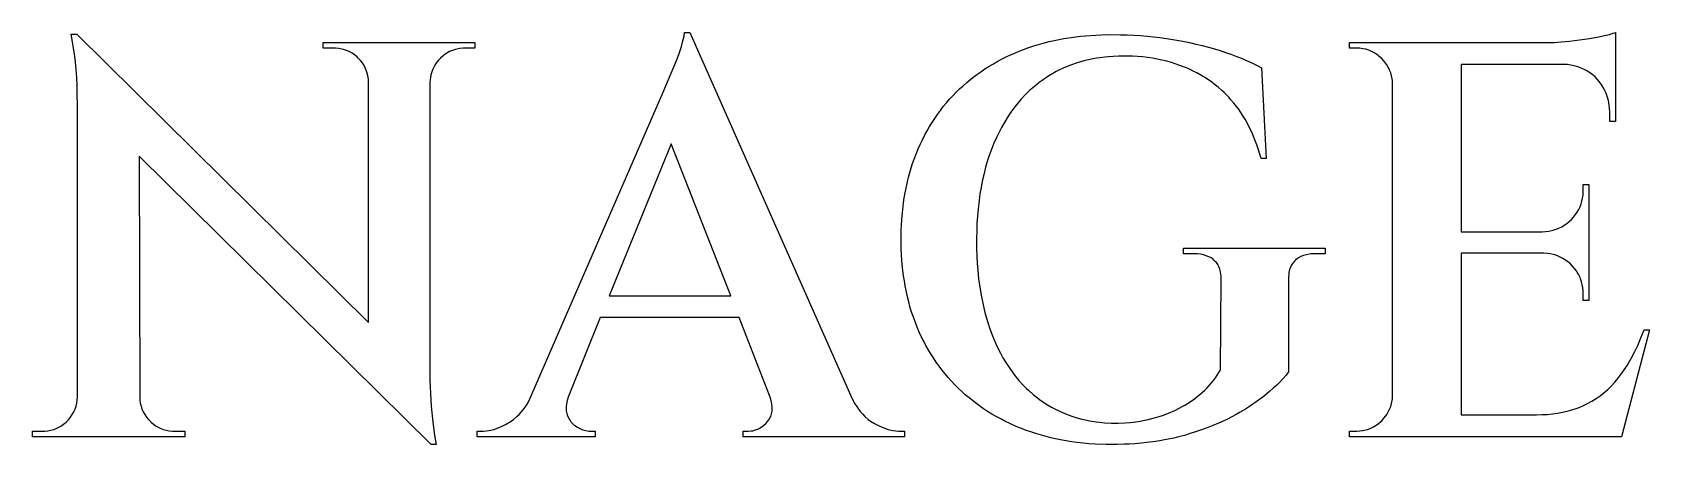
# Model space of a CAD drawing. Header units: metres. Extents: x 0 to 616, y 0 to 157.
import ezdxf

# ---------------------------------------------------------------- set-up
doc = ezdxf.new("R2010")
doc.units = ezdxf.units.M

msp = doc.modelspace()

# ---------------------------------------------------------------- linework, layer by layer
for points in [[(128.143, 46.5), (128.143, 137.786), (128.043, 139.071), (127.957, 139.695), (127.711, 140.905), (127.367, 142.065), (126.925, 143.174), (126.385, 144.233), (125.748, 145.242), (125.012, 146.2), (124.179, 147.107), (123.731, 147.535), (122.798, 148.314), (121.815, 148.989), (120.782, 149.56), (119.697, 150.027), (118.563, 150.39), (117.977, 150.533), (116.767, 150.74), (115.506, 150.844), (110.786, 150.857), (110.786, 153), (168.643, 153), (168.643, 150.857), (164.161, 150.844), (162.942, 150.74), (161.764, 150.533), (161.191, 150.39), (160.076, 150.027), (159.002, 149.56), (157.97, 148.989), (156.979, 148.314), (156.5, 147.938), (155.571, 147.107), (154.759, 146.251), (154.037, 145.351), (153.405, 144.405), (153.122, 143.915), (152.625, 142.902), (152.218, 141.844), (151.9, 140.74), (151.673, 139.592), (151.593, 139.001), (151.5, 137.786), (151.5, 27.429), (151.521, 24.673), (151.585, 22.017), (151.691, 19.459), (151.84, 17.001), (152.031, 14.642), (152.664, 8.555), (153.214, 3.643), (153.857, 0), (151.929, 0), (40.714, 109.714), (40.929, 18.214), (40.982, 16.975), (41.142, 15.776), (41.409, 14.62), (41.783, 13.504), (42.263, 12.431), (42.85, 11.399), (43.544, 10.408), (44.345, 9.459), (45.245, 8.56), (46.194, 7.759), (47.184, 7.065), (48.217, 6.478), (48.748, 6.224), (49.843, 5.797), (50.978, 5.477), (52.156, 5.263), (53.375, 5.156), (58.071, 5.143), (58.071, 3), (0, 3), (0, 5.143), (4.696, 5.156), (5.915, 5.263), (7.093, 5.477), (8.229, 5.797), (9.323, 6.224), (9.855, 6.478), (10.887, 7.065), (11.878, 7.759), (12.357, 8.146), (12.827, 8.56), (13.726, 9.459), (14.527, 10.408), (15.221, 11.399), (15.808, 12.431), (16.289, 13.504), (16.662, 14.62), (16.929, 15.776), (17.089, 16.975), (17.143, 18.214), (17.143, 129.429), (17.115, 133.061), (17.031, 136.493), (16.892, 139.724), (16.697, 142.754), (16.446, 145.584), (16.071, 148.714), (14.786, 156.214), (16.929, 156.214)], [(312.429, 17.357), (313.427, 15.57), (314.129, 14.464), (314.862, 13.427), (315.625, 12.459), (316.418, 11.559), (317.241, 10.727), (318.531, 9.609), (319.429, 8.949), (320.951, 8.01), (322.717, 7.087), (324.459, 6.343), (326.177, 5.778), (327.872, 5.391), (328.988, 5.232), (330.094, 5.153), (332.357, 5.143), (332.357, 3), (270.857, 3), (270.857, 5.143), (272.786, 5.143), (273.931, 5.215), (274.491, 5.305), (275.585, 5.594), (276.643, 6.027), (277.666, 6.604), (278.655, 7.326), (279.608, 8.192), (280.071, 8.679), (280.686, 9.455), (281.178, 10.296), (281.377, 10.74), (281.684, 11.676), (281.866, 12.677), (281.912, 13.202), (281.909, 14.299), (281.783, 15.46), (281.674, 16.064), (281.363, 17.322), (280.929, 18.643), (269.357, 48.429), (216.429, 48.429), (204.429, 18.643), (204.181, 17.991), (203.786, 16.733), (203.522, 15.536), (203.39, 14.4), (203.39, 13.325), (203.44, 12.81), (203.522, 12.311), (203.786, 11.357), (204.274, 10.213), (204.564, 9.683), (204.883, 9.18), (205.232, 8.705), (205.611, 8.259), (206.021, 7.84), (206.46, 7.449), (206.929, 7.085), (207.429, 6.75), (208.571, 6.115), (209.714, 5.639), (210.857, 5.321), (212, 5.163), (214.5, 5.143), (214.5, 3), (169.5, 3), (169.5, 5.143), (171.977, 5.153), (173.077, 5.232), (174.738, 5.5), (175.852, 5.778), (177.532, 6.343), (179.225, 7.087), (180.36, 7.683), (182.433, 8.932), (183.338, 9.573), (184.641, 10.659), (185.475, 11.466), (186.28, 12.34), (187.056, 13.28), (187.804, 14.287), (188.523, 15.36), (189.214, 16.5), (240.417, 134.101), (244.474, 143.718), (245.427, 146.114), (246.293, 148.458), (247.318, 151.525), (247.929, 153.63), (248.346, 155.407), (248.571, 156.857), (250.5, 156.857)], [(478.714, 27.643), (477.717, 26.399), (476.634, 25.154), (475.464, 23.91), (474.208, 22.666), (472.866, 21.422), (471.437, 20.177), (468.865, 18.104), (467.206, 16.859), (465.461, 15.615), (463.771, 14.466), (462.303, 13.523), (460.277, 12.304), (458.706, 11.42), (457.089, 10.561), (455.429, 9.728), (453.723, 8.92), (451.973, 8.137), (449.571, 7.132), (447.717, 6.408), (445.175, 5.483), (443.217, 4.818), (441.214, 4.179), (438.986, 3.524), (436.709, 2.926), (434.969, 2.513), (431.408, 1.782), (429.587, 1.464), (427.116, 1.088), (424.596, 0.767), (422.675, 0.564), (420.07, 0.341), (418.085, 0.211), (416.072, 0.111), (413.346, 0.028), (410.571, 0), (409.21, 0.02), (405.18, 0.175), (402.541, 0.356), (400.586, 0.534), (398.013, 0.825), (396.107, 1.084), (392.358, 1.709), (389.906, 2.204), (388.092, 2.616), (384.526, 3.546), (382.775, 4.064), (380.473, 4.809), (378.77, 5.409), (376.534, 6.264), (374.881, 6.947), (372.71, 7.911), (370.576, 8.938), (369, 9.75), (367.304, 10.676), (365.644, 11.638), (364.021, 12.636), (362.434, 13.67), (360.884, 14.74), (359.37, 15.846), (356.928, 17.769), (355.511, 18.971), (354.131, 20.209), (352.787, 21.483), (351.48, 22.792), (350.209, 24.138), (348.975, 25.52), (347.777, 26.937), (346.615, 28.391), (345.49, 29.88), (344.401, 31.406), (343.349, 32.967), (342.333, 34.564), (341.354, 36.198), (340.466, 37.768), (339.644, 39.315), (338.859, 40.888), (338.112, 42.484), (337.402, 44.106), (336.731, 45.752), (336.096, 47.423), (335.5, 49.119), (334.941, 50.839), (334.42, 52.585), (333.937, 54.354), (333.351, 56.753), (332.955, 58.58), (332.597, 60.432), (332.277, 62.309), (331.994, 64.211), (331.75, 66.137), (331.373, 70.064), (331.241, 72.065), (331.124, 74.77), (331.073, 78.896), (331.123, 81.599), (331.204, 83.599), (331.322, 85.577), (331.537, 88.179), (331.984, 92.006), (332.264, 93.886), (332.581, 95.743), (332.935, 97.577), (333.465, 99.987), (333.906, 101.769), (334.384, 103.527), (334.9, 105.263), (335.452, 106.976), (336.042, 108.667), (336.887, 110.885), (337.564, 112.523), (338.278, 114.138), (339.03, 115.73), (340.09, 117.818), (340.929, 119.357), (341.871, 120.987), (342.85, 122.581), (343.866, 124.14), (344.919, 125.664), (346.008, 127.152), (347.134, 128.605), (348.297, 130.023), (349.497, 131.406), (350.733, 132.753), (352.006, 134.065), (353.316, 135.341), (354.662, 136.582), (356.045, 137.788), (358.432, 139.72), (359.913, 140.831), (361.431, 141.908), (362.986, 142.949), (364.577, 143.955), (366.205, 144.925), (367.87, 145.86), (369.522, 146.735), (371.101, 147.523), (372.703, 148.276), (374.327, 148.994), (375.972, 149.677), (377.64, 150.325), (379.33, 150.938), (381.617, 151.701), (385.122, 152.729), (387.507, 153.336), (389.322, 153.75), (393.017, 154.474), (396.801, 155.058), (399.372, 155.369), (401.327, 155.562), (405.301, 155.842), (407.322, 155.93), (410.05, 155.992), (414.68, 155.967), (417.248, 155.893), (419.787, 155.776), (422.297, 155.618), (424.778, 155.417), (427.229, 155.173), (429.652, 154.888), (433.821, 154.286), (438.38, 153.479), (440.911, 152.968), (443.389, 152.42), (445.813, 151.835), (448.184, 151.213), (452.203, 150.036), (454.674, 149.23), (456.643, 148.546), (458.54, 147.848), (460.96, 146.894), (462.691, 146.162), (464.888, 145.164), (466.959, 144.141), (468.429, 143.357), (470.143, 108.857), (468.214, 108.857), (467.218, 112.173), (466.566, 114.085), (465.875, 115.938), (464.633, 118.896), (463.834, 120.593), (462.995, 122.232), (462.116, 123.812), (461.197, 125.333), (460.562, 126.315), (459.576, 127.739), (458.896, 128.656), (457.843, 129.982), (456.75, 131.25), (455.896, 132.177), (454.134, 133.949), (453.226, 134.795), (451.831, 136.012), (450.396, 137.169), (449.417, 137.906), (447.405, 139.299), (445.321, 140.583), (443.712, 141.475), (442.617, 142.036), (440.94, 142.827), (439.801, 143.32), (438.643, 143.786), (436.929, 144.419), (434.022, 145.356), (432.248, 145.847), (430.451, 146.284), (428.632, 146.668), (426.791, 146.998), (424.926, 147.274), (423.04, 147.497), (421.13, 147.667), (419.198, 147.783), (415.929, 147.857), (413.894, 147.828), (411.894, 147.742), (409.929, 147.597), (408.639, 147.469), (406.732, 147.228), (405.481, 147.036), (404.244, 146.817), (402.419, 146.442), (400.629, 146.008), (399.455, 145.688), (397.724, 145.158), (396.027, 144.571), (394.365, 143.925), (392.738, 143.223), (391.146, 142.462), (390.104, 141.923), (389.077, 141.358), (387.567, 140.462), (386.579, 139.833), (385.118, 138.836), (383.677, 137.774), (381.819, 136.282), (380.034, 134.703), (378.322, 133.037), (376.681, 131.284), (375.499, 129.913), (374.357, 128.492), (372.898, 126.522), (371.852, 124.987), (370.52, 122.864), (369.26, 120.655), (368.363, 118.94), (367.507, 117.177), (366.429, 114.75), (365.586, 112.659), (364.613, 109.974), (363.899, 107.769), (363.242, 105.514), (362.642, 103.207), (361.973, 100.253), (361.501, 97.833), (361.087, 95.362), (360.73, 92.84), (360.364, 89.617), (360.136, 86.981), (359.964, 84.295), (359.85, 81.558), (359.787, 78.065), (359.815, 74.535), (359.902, 71.763), (360.047, 69.041), (360.251, 66.369), (360.587, 63.1), (361.013, 59.91), (361.645, 56.185), (362.272, 53.167), (362.989, 50.228), (363.97, 46.804), (364.887, 44.038), (365.895, 41.35), (367.176, 38.332), (368.32, 35.937), (368.919, 34.775), (369.854, 33.076), (371.164, 30.893), (372.549, 28.804), (374.008, 26.809), (374.765, 25.847), (375.936, 24.449), (377.562, 22.666), (378.831, 21.391), (379.699, 20.571), (381.492, 19), (382.417, 18.25), (383.838, 17.17), (385.794, 15.816), (386.794, 15.18), (388.322, 14.277), (390.41, 13.17), (392.557, 12.173), (394.762, 11.286), (396.454, 10.693), (397.6, 10.332), (399.937, 9.692), (401.128, 9.414), (402.941, 9.047), (405.409, 8.655), (406.666, 8.5), (408.578, 8.319), (411.178, 8.174), (412.5, 8.143), (413.814, 8.157), (416.41, 8.268), (418.331, 8.425), (419.599, 8.565), (422.105, 8.927), (423.957, 9.273), (425.18, 9.538), (427.594, 10.151), (429.401, 10.692), (430.617, 11.098), (432.997, 11.996), (435.305, 13.01), (436.989, 13.846), (438.089, 14.439), (439.172, 15.061), (440.763, 16.048), (442.821, 17.464), (443.856, 18.245), (444.854, 19.051), (445.815, 19.882), (446.738, 20.738), (447.624, 21.62), (448.473, 22.527), (449.285, 23.459), (450.06, 24.417), (450.797, 25.4), (451.497, 26.408), (452.16, 27.441), (452.786, 28.5), (453, 63), (452.957, 64.168), (452.904, 64.723), (452.733, 65.778), (452.477, 66.757), (452.136, 67.661), (451.933, 68.085), (451.709, 68.49), (451.196, 69.243), (450.908, 69.592), (450.268, 70.232), (449.916, 70.524), (449.147, 71.051), (448.293, 71.503), (447.354, 71.88), (446.33, 72.181), (445.22, 72.407), (444.024, 72.558), (442.744, 72.633), (438.643, 72.643), (438.643, 74.786), (492.643, 74.786), (492.643, 72.643), (488.71, 72.632), (487.349, 72.543), (486.706, 72.465), (485.496, 72.242), (484.387, 71.931), (483.378, 71.531), (482.471, 71.041), (482.055, 70.763), (481.298, 70.14), (480.958, 69.796), (480.302, 69.024), (479.994, 68.595), (479.719, 68.143), (479.266, 67.167), (479.089, 66.643), (478.833, 65.524), (478.754, 64.929), (478.695, 63.667)], [(605.571, 3), (501.857, 3), (501.857, 5.143), (504.643, 5.143), (505.861, 5.192), (507.04, 5.339), (507.614, 5.449), (508.733, 5.742), (509.812, 6.134), (510.852, 6.623), (511.357, 6.905), (511.852, 7.211), (512.812, 7.896), (513.733, 8.679), (514.179, 9.107), (515.013, 10.008), (515.755, 10.948), (516.092, 11.434), (516.695, 12.434), (517.205, 13.473), (517.623, 14.553), (517.949, 15.672), (518.182, 16.83), (518.263, 17.425), (518.357, 18.643), (518.357, 137.357), (518.263, 138.575), (518.182, 139.17), (517.949, 140.328), (517.623, 141.447), (517.205, 142.527), (516.695, 143.566), (516.092, 144.566), (515.396, 145.527), (515.013, 145.992), (514.179, 146.893), (513.278, 147.725), (512.812, 148.104), (511.852, 148.789), (510.852, 149.377), (509.812, 149.866), (509.278, 150.074), (508.179, 150.417), (507.04, 150.661), (505.861, 150.808), (504.643, 150.857), (501.857, 150.857), (501.857, 153), (577.071, 153), (580.07, 153.063), (582.545, 153.203), (585.732, 153.492), (589.614, 153.978), (593.305, 154.53), (596.786, 155.143), (599.718, 155.766), (600.93, 156.078), (601.971, 156.39), (603.214, 156.857), (603.214, 123), (601.071, 123), (601.063, 126.647), (600.997, 127.914), (600.866, 129.146), (600.545, 130.926), (600.249, 132.069), (599.681, 133.715), (598.965, 135.282), (598.101, 136.768), (597.089, 138.174), (596.332, 139.067), (595.494, 139.92), (595.048, 140.323), (594.12, 141.077), (593.145, 141.763), (592.123, 142.38), (591.594, 142.663), (590.501, 143.177), (589.361, 143.623), (587.563, 144.163), (586.305, 144.437), (585, 144.643), (544.5, 144.643), (544.5, 81), (575.357, 81), (576.603, 81.08), (577.81, 81.237), (578.399, 81.345), (579.548, 81.619), (580.657, 81.971), (581.728, 82.4), (582.76, 82.908), (583.754, 83.493), (584.708, 84.155), (585.623, 84.896), (586.5, 85.714), (587.316, 86.591), (588.051, 87.506), (588.704, 88.461), (589.276, 89.454), (589.531, 89.965), (589.765, 90.486), (590.173, 91.557), (590.5, 92.667), (590.745, 93.815), (590.908, 95.003), (590.959, 95.611), (591, 96.857), (591, 99), (593.143, 99), (593.143, 54.857), (591, 54.857), (591, 57.214), (590.959, 58.46), (590.837, 59.667), (590.633, 60.835), (590.347, 61.965), (589.98, 63.055), (589.765, 63.586), (589.276, 64.618), (588.704, 65.611), (588.388, 66.093), (587.694, 67.028), (586.918, 67.924), (586.067, 68.776), (585.171, 69.551), (584.236, 70.245), (583.262, 70.857), (582.249, 71.388), (581.198, 71.837), (580.107, 72.204), (579.548, 72.357), (578.399, 72.602), (577.211, 72.765), (575.985, 72.847), (544.5, 72.857), (544.5, 11.357), (573.214, 11.357), (575.301, 11.394), (577.332, 11.506), (579.307, 11.691), (581.226, 11.951), (583.088, 12.285), (584.894, 12.694), (586.644, 13.176), (588.338, 13.733), (589.436, 14.146), (591.036, 14.826), (592.634, 15.609), (594.284, 16.524), (595.875, 17.518), (597.407, 18.59), (598.879, 19.742), (600.293, 20.972), (601.648, 22.28), (602.943, 23.668), (603.774, 24.636), (604.579, 25.64), (606.04, 27.642), (607.678, 30.132), (609.216, 32.739), (610.653, 35.464), (611.73, 37.727), (612.987, 40.662), (614.143, 43.714), (616.286, 43.714)], [(219.857, 56.571), (266.143, 56.571), (243.429, 114.429)]]:
    msp.add_lwpolyline(points, close=True)

doc.saveas('drawing.dxf')
